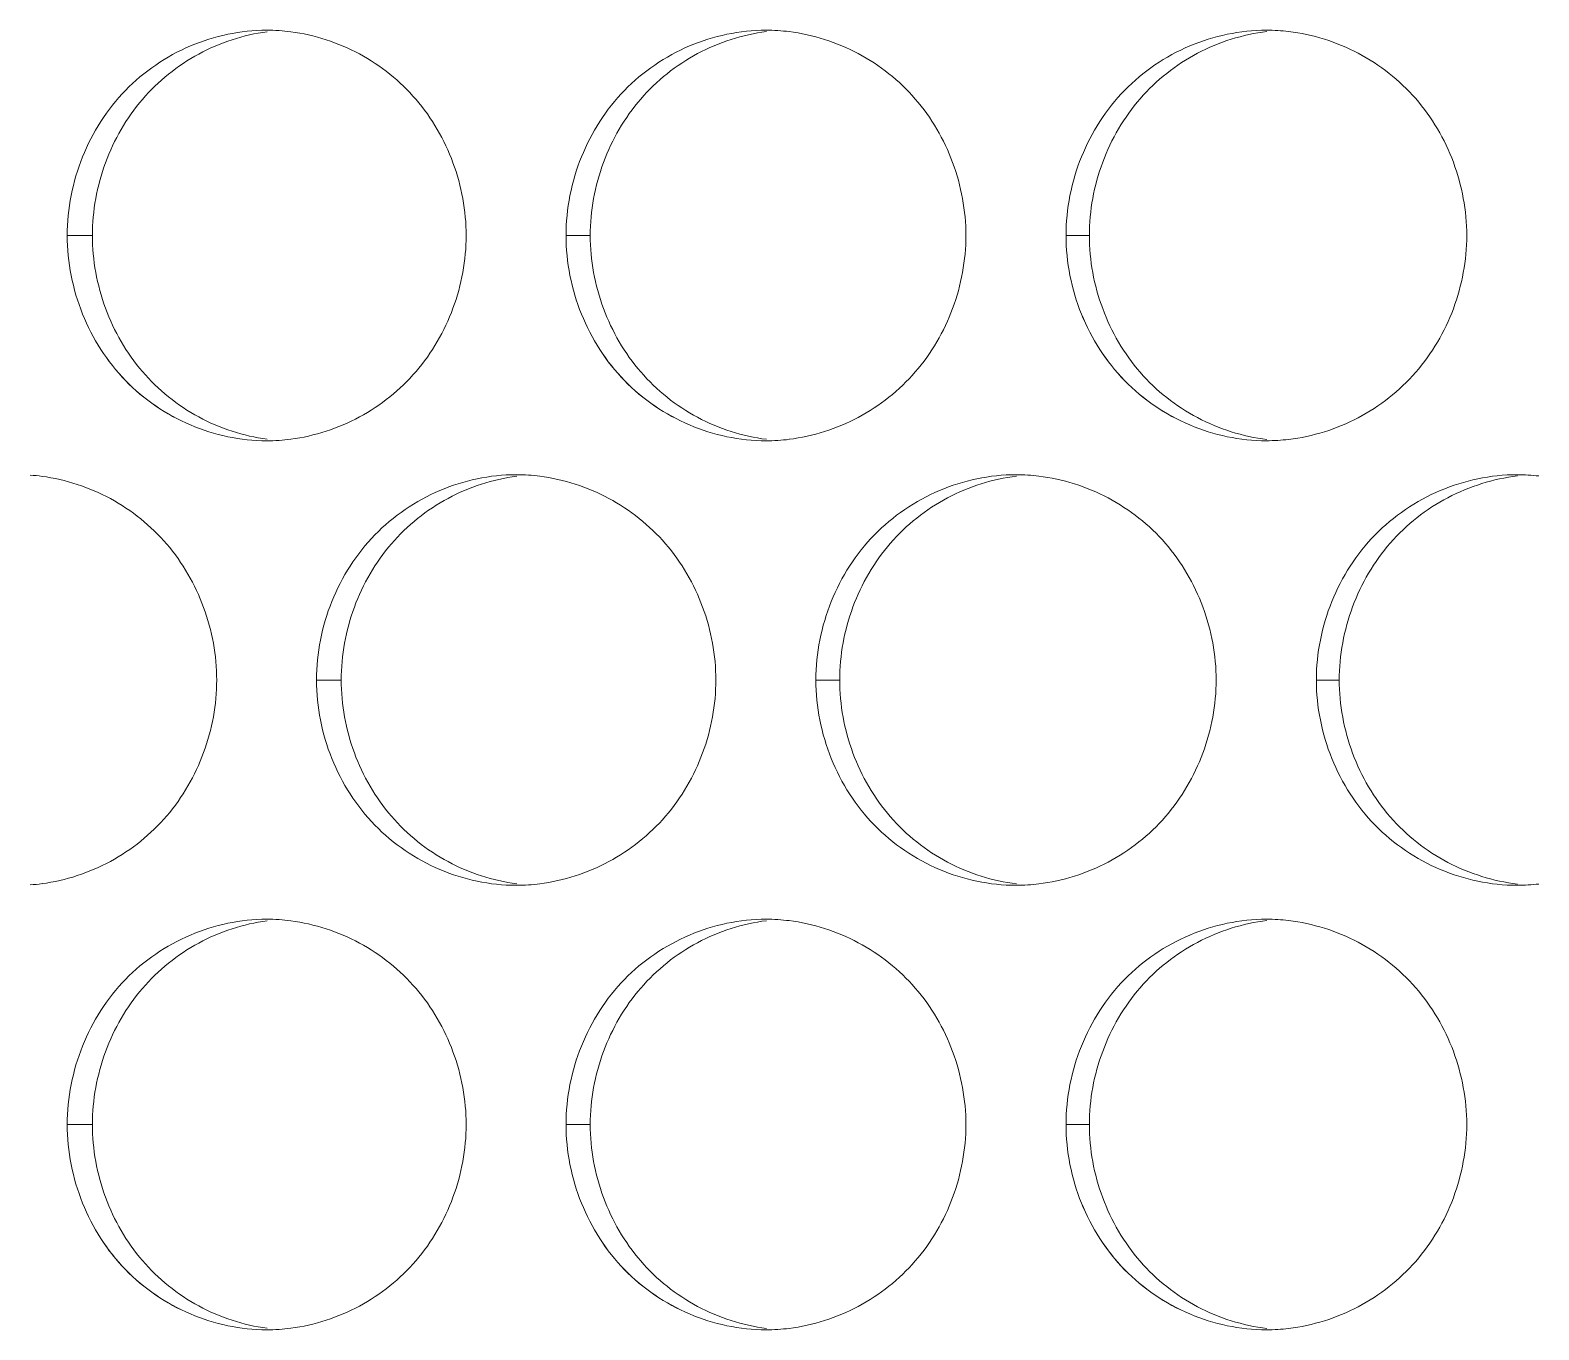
# Model space of a CAD drawing. Header units: millimetres. Extents: x 1177 to 4147, y 93 to 2194.
# Drawn here: x 1615.72 to 1637.77, y 1836.74 to 1855.73 of the extents above; entities that cross this region are included whole.
import ezdxf

# ---------------------------------------------------------------- set-up
doc = ezdxf.new("R2010")
doc.units = ezdxf.units.MM
doc.header["$LTSCALE"] = 0.1
doc.layers.add('标注', color=251, linetype='Continuous', lineweight=9)

msp = doc.modelspace()

# ---------------------------------------------------------------- linework, layer by layer
at = {"layer": '标注'}
for p, q in [((1616.633, 1852.731), (1616.265, 1852.731)), ((1616.633, 1852.731), (1616.265, 1852.731)), ((1623.907, 1852.731), (1623.553, 1852.731)), ((1623.907, 1852.731), (1623.553, 1852.731)), ((1631.199, 1852.731), (1630.858, 1852.731)), ((1631.199, 1852.731), (1630.858, 1852.731)), ((1620.268, 1846.236), (1619.907, 1846.236)), ((1627.551, 1846.236), (1627.203, 1846.236)), ((1634.85, 1846.236), (1634.516, 1846.236)), ((1616.633, 1839.741), (1616.265, 1839.741)), ((1616.633, 1839.741), (1616.265, 1839.741)), ((1623.907, 1839.741), (1623.553, 1839.741)), ((1623.907, 1839.741), (1623.553, 1839.741)), ((1631.199, 1839.741), (1630.858, 1839.741)), ((1631.199, 1839.741), (1630.858, 1839.741))]:
    msp.add_line(p, q, dxfattribs=at)
for centre, radius, start, end in [((1619.177, 1853.024), 2.708, 86.1042, 89.9918), ((1619.177, 1853.024), 2.708, 86.1042, 89.9918), ((1619.173, 1852.963), 2.768, 82.5618, 86.1048), ((1619.173, 1852.963), 2.768, 82.5618, 86.1048), ((1626.472, 1853.013), 2.719, 86.2684, 89.9925), ((1626.472, 1853.013), 2.719, 86.2684, 89.9925), ((1626.469, 1852.954), 2.777, 82.872, 86.269), ((1626.469, 1852.954), 2.777, 82.872, 86.269), ((1633.784, 1853.002), 2.729, 86.4309, 89.9931), ((1633.784, 1853.002), 2.729, 86.4309, 89.9931), ((1633.78, 1852.946), 2.785, 83.1792, 86.4314), ((1633.78, 1852.946), 2.785, 83.1792, 86.4314), ((1619.177, 1852.439), 2.708, 270.0082, 273.8958), ((1619.177, 1852.439), 2.708, 270.0082, 273.8958), ((1619.173, 1852.499), 2.768, 273.8952, 277.4382), ((1619.173, 1852.499), 2.768, 273.8952, 277.4382), ((1626.472, 1852.45), 2.719, 270.0075, 273.7316), ((1626.472, 1852.45), 2.719, 270.0075, 273.7316), ((1626.469, 1852.508), 2.777, 273.731, 277.128), ((1626.469, 1852.508), 2.777, 273.731, 277.128), ((1633.784, 1852.461), 2.729, 270.0069, 273.5691), ((1633.784, 1852.461), 2.729, 270.0069, 273.5691), ((1633.78, 1852.517), 2.785, 273.5686, 276.8208), ((1633.78, 1852.517), 2.785, 273.5686, 276.8208), ((1615.532, 1846.473), 2.763, 82.4057, 86.0221), ((1622.823, 1846.523), 2.713, 86.1865, 89.9921), ((1622.819, 1846.464), 2.773, 82.7173, 86.1871), ((1630.126, 1846.512), 2.724, 86.3499, 89.9928), ((1630.122, 1846.455), 2.781, 83.026, 86.3504), ((1637.445, 1846.502), 2.734, 86.5115, 89.9934), ((1637.442, 1846.447), 2.789, 83.3318, 86.512), ((1615.532, 1845.999), 2.763, 273.9779, 277.5943), ((1622.823, 1845.949), 2.713, 270.0079, 273.8135), ((1622.819, 1846.009), 2.773, 273.8129, 277.2827), ((1630.126, 1845.96), 2.724, 270.0072, 273.6501), ((1630.122, 1846.017), 2.781, 273.6496, 276.974), ((1637.445, 1845.97), 2.734, 270.0066, 273.4885), ((1637.442, 1846.025), 2.789, 273.488, 276.6682), ((1619.177, 1840.033), 2.708, 86.1042, 89.9918), ((1619.177, 1840.033), 2.708, 86.1042, 89.9918), ((1619.173, 1839.973), 2.768, 82.5618, 86.1048), ((1619.173, 1839.973), 2.768, 82.5618, 86.1048), ((1626.472, 1840.022), 2.719, 86.2684, 89.9925), ((1626.472, 1840.022), 2.719, 86.2684, 89.9925), ((1626.469, 1839.964), 2.777, 82.872, 86.269), ((1626.469, 1839.964), 2.777, 82.872, 86.269), ((1633.784, 1840.012), 2.729, 86.4309, 89.9931), ((1633.784, 1840.012), 2.729, 86.4309, 89.9931), ((1633.78, 1839.956), 2.785, 83.1792, 86.4314), ((1633.78, 1839.956), 2.785, 83.1792, 86.4314), ((1619.177, 1839.448), 2.708, 270.0082, 273.8958), ((1619.177, 1839.448), 2.708, 270.0082, 273.8958), ((1619.173, 1839.509), 2.768, 273.8952, 277.4382), ((1619.173, 1839.509), 2.768, 273.8952, 277.4382), ((1626.472, 1839.46), 2.719, 270.0075, 273.7316), ((1626.472, 1839.46), 2.719, 270.0075, 273.7316), ((1626.469, 1839.518), 2.777, 273.731, 277.128), ((1626.469, 1839.518), 2.777, 273.731, 277.128), ((1633.784, 1839.47), 2.729, 270.0069, 273.5691), ((1633.784, 1839.47), 2.729, 270.0069, 273.5691), ((1633.78, 1839.526), 2.785, 273.5686, 276.8208), ((1633.78, 1839.526), 2.785, 273.5686, 276.8208)]:
    msp.add_arc(centre, radius, start, end, dxfattribs=at)
for points, knots in [([(1619.187, 1855.708), (1618.839, 1855.663), (1618.154, 1855.438), (1617.309, 1854.76), (1616.766, 1853.813), (1616.633, 1853.091), (1616.633, 1852.731)], [0, 0, 0, 0, 0.246727, 0.495166, 0.746588, 1, 1, 1, 1]), ([(1619.187, 1855.708), (1618.839, 1855.663), (1618.154, 1855.438), (1617.309, 1854.76), (1616.766, 1853.813), (1616.633, 1853.091), (1616.633, 1852.731)], [0, 0, 0, 0, 0.246727, 0.495166, 0.746588, 1, 1, 1, 1]), ([(1622.094, 1852.731), (1622.094, 1853.091), (1621.96, 1853.813), (1621.415, 1854.76), (1620.567, 1855.439), (1619.88, 1855.663), (1619.532, 1855.708)], [0, 0, 0, 0, 0.253127, 0.504455, 0.753033, 1, 1, 1, 1]), ([(1622.094, 1852.731), (1622.094, 1853.091), (1621.96, 1853.813), (1621.415, 1854.76), (1620.567, 1855.439), (1619.88, 1855.663), (1619.532, 1855.708)], [0, 0, 0, 0, 0.253127, 0.504455, 0.753033, 1, 1, 1, 1]), ([(1626.481, 1855.71), (1626.132, 1855.666), (1625.442, 1855.444), (1624.59, 1854.766), (1624.041, 1853.817), (1623.907, 1853.092), (1623.907, 1852.731)], [0, 0, 0, 0, 0.246977, 0.49551, 0.746818, 1, 1, 1, 1]), ([(1626.481, 1855.71), (1626.132, 1855.666), (1625.442, 1855.444), (1624.59, 1854.766), (1624.041, 1853.817), (1623.907, 1853.092), (1623.907, 1852.731)], [0, 0, 0, 0, 0.246977, 0.49551, 0.746818, 1, 1, 1, 1]), ([(1629.395, 1852.731), (1629.395, 1853.092), (1629.261, 1853.817), (1628.71, 1854.767), (1627.855, 1855.445), (1627.163, 1855.666), (1626.813, 1855.71)], [0, 0, 0, 0, 0.2529, 0.504114, 0.752785, 1, 1, 1, 1]), ([(1629.395, 1852.731), (1629.395, 1853.092), (1629.261, 1853.817), (1628.71, 1854.767), (1627.855, 1855.445), (1627.163, 1855.666), (1626.813, 1855.71)], [0, 0, 0, 0, 0.2529, 0.504114, 0.752785, 1, 1, 1, 1]), ([(1633.793, 1855.712), (1633.441, 1855.669), (1632.746, 1855.45), (1631.887, 1854.772), (1631.334, 1853.821), (1631.199, 1853.094), (1631.199, 1852.731)], [0, 0, 0, 0, 0.247217, 0.495842, 0.747041, 1, 1, 1, 1]), ([(1633.793, 1855.712), (1633.441, 1855.669), (1632.746, 1855.45), (1631.887, 1854.772), (1631.334, 1853.821), (1631.199, 1853.094), (1631.199, 1852.731)], [0, 0, 0, 0, 0.247217, 0.495842, 0.747041, 1, 1, 1, 1]), ([(1636.713, 1852.731), (1636.713, 1853.094), (1636.577, 1853.821), (1636.021, 1854.773), (1635.16, 1855.45), (1634.463, 1855.67), (1634.111, 1855.712)], [0, 0, 0, 0, 0.25268, 0.503786, 0.752547, 1, 1, 1, 1]), ([(1636.713, 1852.731), (1636.713, 1853.094), (1636.577, 1853.821), (1636.021, 1854.773), (1635.16, 1855.45), (1634.463, 1855.67), (1634.111, 1855.712)], [0, 0, 0, 0, 0.25268, 0.503786, 0.752547, 1, 1, 1, 1]), ([(1616.633, 1852.731), (1616.633, 1852.371), (1616.766, 1851.65), (1617.309, 1850.703), (1618.154, 1850.024), (1618.839, 1849.8), (1619.187, 1849.755)], [0, 0, 0, 0, 0.253412, 0.504834, 0.753273, 1, 1, 1, 1]), ([(1616.633, 1852.731), (1616.633, 1852.371), (1616.766, 1851.65), (1617.309, 1850.703), (1618.154, 1850.024), (1618.839, 1849.8), (1619.187, 1849.755)], [0, 0, 0, 0, 0.253412, 0.504834, 0.753273, 1, 1, 1, 1]), ([(1619.532, 1849.754), (1619.88, 1849.8), (1620.567, 1850.024), (1621.415, 1850.702), (1621.96, 1851.649), (1622.094, 1852.371), (1622.094, 1852.731)], [0, 0, 0, 0, 0.246967, 0.495545, 0.746873, 1, 1, 1, 1]), ([(1619.532, 1849.754), (1619.88, 1849.8), (1620.567, 1850.024), (1621.415, 1850.702), (1621.96, 1851.649), (1622.094, 1852.371), (1622.094, 1852.731)], [0, 0, 0, 0, 0.246967, 0.495545, 0.746873, 1, 1, 1, 1]), ([(1623.907, 1852.731), (1623.907, 1852.37), (1624.041, 1851.646), (1624.59, 1850.697), (1625.442, 1850.018), (1626.132, 1849.797), (1626.481, 1849.753)], [0, 0, 0, 0, 0.253182, 0.50449, 0.753023, 1, 1, 1, 1]), ([(1623.907, 1852.731), (1623.907, 1852.37), (1624.041, 1851.646), (1624.59, 1850.697), (1625.442, 1850.018), (1626.132, 1849.797), (1626.481, 1849.753)], [0, 0, 0, 0, 0.253182, 0.50449, 0.753023, 1, 1, 1, 1]), ([(1626.813, 1849.753), (1627.163, 1849.796), (1627.855, 1850.018), (1628.71, 1850.696), (1629.261, 1851.645), (1629.395, 1852.37), (1629.395, 1852.731)], [0, 0, 0, 0, 0.247215, 0.495886, 0.7471, 1, 1, 1, 1]), ([(1626.813, 1849.753), (1627.163, 1849.796), (1627.855, 1850.018), (1628.71, 1850.696), (1629.261, 1851.645), (1629.395, 1852.37), (1629.395, 1852.731)], [0, 0, 0, 0, 0.247215, 0.495886, 0.7471, 1, 1, 1, 1]), ([(1631.199, 1852.731), (1631.199, 1852.369), (1631.334, 1851.642), (1631.887, 1850.69), (1632.746, 1850.013), (1633.441, 1849.793), (1633.793, 1849.751)], [0, 0, 0, 0, 0.252959, 0.504158, 0.752783, 1, 1, 1, 1]), ([(1631.199, 1852.731), (1631.199, 1852.369), (1631.334, 1851.642), (1631.887, 1850.69), (1632.746, 1850.013), (1633.441, 1849.793), (1633.793, 1849.751)], [0, 0, 0, 0, 0.252959, 0.504158, 0.752783, 1, 1, 1, 1]), ([(1634.111, 1849.751), (1634.463, 1849.793), (1635.16, 1850.012), (1636.021, 1850.69), (1636.577, 1851.641), (1636.713, 1852.369), (1636.713, 1852.731)], [0, 0, 0, 0, 0.247453, 0.496214, 0.74732, 1, 1, 1, 1]), ([(1634.111, 1849.751), (1634.463, 1849.793), (1635.16, 1850.012), (1636.021, 1850.69), (1636.577, 1851.641), (1636.713, 1852.369), (1636.713, 1852.731)], [0, 0, 0, 0, 0.247453, 0.496214, 0.74732, 1, 1, 1, 1]), ([(1616.489, 1851.584), (1616.633, 1851.226), (1617.056, 1850.557), (1617.712, 1850.113), (1618.064, 1849.963)], [0, 0, 0, 0, 0.5027, 1, 1, 1, 1]), ([(1623.778, 1851.584), (1623.922, 1851.225), (1624.347, 1850.557), (1625.004, 1850.113), (1625.356, 1849.963)], [0, 0, 0, 0, 0.502476, 1, 1, 1, 1]), ([(1631.083, 1851.584), (1631.228, 1851.225), (1631.654, 1850.556), (1632.312, 1850.113), (1632.665, 1849.963)], [0, 0, 0, 0, 0.502261, 1, 1, 1, 1]), ([(1618.449, 1846.236), (1618.449, 1846.595), (1618.316, 1847.316), (1617.773, 1848.262), (1616.929, 1848.941), (1616.244, 1849.166), (1615.897, 1849.212)], [0, 0, 0, 0, 0.253244, 0.50463, 0.753161, 1, 1, 1, 1]), ([(1622.832, 1849.214), (1622.484, 1849.169), (1621.796, 1848.946), (1620.947, 1848.267), (1620.401, 1847.319), (1620.268, 1846.597), (1620.268, 1846.236)], [0, 0, 0, 0, 0.246854, 0.49534, 0.746704, 1, 1, 1, 1]), ([(1625.742, 1846.236), (1625.742, 1846.597), (1625.608, 1847.32), (1625.06, 1848.268), (1624.209, 1848.946), (1623.52, 1849.169), (1623.17, 1849.214)], [0, 0, 0, 0, 0.253013, 0.504283, 0.752908, 1, 1, 1, 1]), ([(1630.135, 1849.216), (1629.784, 1849.173), (1629.092, 1848.952), (1628.237, 1848.274), (1627.686, 1847.323), (1627.551, 1846.598), (1627.551, 1846.236)], [0, 0, 0, 0, 0.247099, 0.495678, 0.74693, 1, 1, 1, 1]), ([(1633.052, 1846.236), (1633.052, 1846.598), (1632.917, 1847.324), (1632.364, 1848.274), (1631.506, 1848.952), (1630.811, 1849.173), (1630.46, 1849.216)], [0, 0, 0, 0, 0.252789, 0.503949, 0.752665, 1, 1, 1, 1]), ([(1637.454, 1849.217), (1637.101, 1849.176), (1636.404, 1848.957), (1635.542, 1848.28), (1634.986, 1847.327), (1634.85, 1846.599), (1634.85, 1846.236)], [0, 0, 0, 0, 0.247334, 0.496004, 0.747149, 1, 1, 1, 1]), ([(1615.897, 1843.26), (1616.244, 1843.306), (1616.929, 1843.531), (1617.773, 1844.21), (1618.316, 1845.156), (1618.449, 1845.877), (1618.449, 1846.236)], [0, 0, 0, 0, 0.246839, 0.49537, 0.746756, 1, 1, 1, 1]), ([(1620.268, 1846.236), (1620.268, 1845.876), (1620.401, 1845.153), (1620.947, 1844.205), (1621.796, 1843.526), (1622.484, 1843.303), (1622.832, 1843.258)], [0, 0, 0, 0, 0.253296, 0.50466, 0.753146, 1, 1, 1, 1]), ([(1623.17, 1843.258), (1623.52, 1843.303), (1624.209, 1843.526), (1625.06, 1844.204), (1625.608, 1845.152), (1625.742, 1845.876), (1625.742, 1846.236)], [0, 0, 0, 0, 0.247092, 0.495717, 0.746987, 1, 1, 1, 1]), ([(1627.551, 1846.236), (1627.551, 1845.874), (1627.686, 1845.149), (1628.237, 1844.198), (1629.092, 1843.52), (1629.784, 1843.3), (1630.135, 1843.257)], [0, 0, 0, 0, 0.25307, 0.504322, 0.752901, 1, 1, 1, 1]), ([(1630.46, 1843.257), (1630.811, 1843.3), (1631.506, 1843.52), (1632.364, 1844.198), (1632.917, 1845.148), (1633.052, 1845.874), (1633.052, 1846.236)], [0, 0, 0, 0, 0.247335, 0.496051, 0.747211, 1, 1, 1, 1]), ([(1634.85, 1846.236), (1634.85, 1845.873), (1634.986, 1845.145), (1635.542, 1844.192), (1636.404, 1843.515), (1637.101, 1843.296), (1637.454, 1843.255)], [0, 0, 0, 0, 0.252851, 0.503996, 0.752666, 1, 1, 1, 1]), ([(1619.187, 1842.718), (1618.839, 1842.672), (1618.154, 1842.448), (1617.309, 1841.769), (1616.766, 1840.822), (1616.633, 1840.101), (1616.633, 1839.741)], [0, 0, 0, 0, 0.246727, 0.495166, 0.746588, 1, 1, 1, 1]), ([(1619.187, 1842.718), (1618.839, 1842.672), (1618.154, 1842.448), (1617.309, 1841.769), (1616.766, 1840.822), (1616.633, 1840.101), (1616.633, 1839.741)], [0, 0, 0, 0, 0.246727, 0.495166, 0.746588, 1, 1, 1, 1]), ([(1622.094, 1839.741), (1622.094, 1840.101), (1621.96, 1840.823), (1621.415, 1841.77), (1620.567, 1842.448), (1619.88, 1842.672), (1619.532, 1842.718)], [0, 0, 0, 0, 0.253127, 0.504455, 0.753033, 1, 1, 1, 1]), ([(1622.094, 1839.741), (1622.094, 1840.101), (1621.96, 1840.823), (1621.415, 1841.77), (1620.567, 1842.448), (1619.88, 1842.672), (1619.532, 1842.718)], [0, 0, 0, 0, 0.253127, 0.504455, 0.753033, 1, 1, 1, 1]), ([(1626.481, 1842.719), (1626.132, 1842.676), (1625.442, 1842.454), (1624.59, 1841.775), (1624.041, 1840.826), (1623.907, 1840.102), (1623.907, 1839.741)], [0, 0, 0, 0, 0.246977, 0.49551, 0.746818, 1, 1, 1, 1]), ([(1626.481, 1842.719), (1626.132, 1842.676), (1625.442, 1842.454), (1624.59, 1841.775), (1624.041, 1840.826), (1623.907, 1840.102), (1623.907, 1839.741)], [0, 0, 0, 0, 0.246977, 0.49551, 0.746818, 1, 1, 1, 1]), ([(1629.395, 1839.741), (1629.395, 1840.102), (1629.261, 1840.827), (1628.71, 1841.776), (1627.855, 1842.454), (1627.163, 1842.676), (1626.813, 1842.72)], [0, 0, 0, 0, 0.2529, 0.504114, 0.752785, 1, 1, 1, 1]), ([(1629.395, 1839.741), (1629.395, 1840.102), (1629.261, 1840.827), (1628.71, 1841.776), (1627.855, 1842.454), (1627.163, 1842.676), (1626.813, 1842.72)], [0, 0, 0, 0, 0.2529, 0.504114, 0.752785, 1, 1, 1, 1]), ([(1633.793, 1842.721), (1633.441, 1842.679), (1632.746, 1842.459), (1631.887, 1841.782), (1631.334, 1840.83), (1631.199, 1840.103), (1631.199, 1839.741)], [0, 0, 0, 0, 0.247217, 0.495842, 0.747041, 1, 1, 1, 1]), ([(1633.793, 1842.721), (1633.441, 1842.679), (1632.746, 1842.459), (1631.887, 1841.782), (1631.334, 1840.83), (1631.199, 1840.103), (1631.199, 1839.741)], [0, 0, 0, 0, 0.247217, 0.495842, 0.747041, 1, 1, 1, 1]), ([(1636.713, 1839.741), (1636.713, 1840.103), (1636.577, 1840.831), (1636.021, 1841.782), (1635.16, 1842.46), (1634.463, 1842.679), (1634.111, 1842.721)], [0, 0, 0, 0, 0.25268, 0.503786, 0.752547, 1, 1, 1, 1]), ([(1636.713, 1839.741), (1636.713, 1840.103), (1636.577, 1840.831), (1636.021, 1841.782), (1635.16, 1842.46), (1634.463, 1842.679), (1634.111, 1842.721)], [0, 0, 0, 0, 0.25268, 0.503786, 0.752547, 1, 1, 1, 1]), ([(1616.633, 1839.741), (1616.633, 1839.381), (1616.766, 1838.659), (1617.309, 1837.713), (1618.154, 1837.034), (1618.839, 1836.81), (1619.187, 1836.764)], [0, 0, 0, 0, 0.253412, 0.504834, 0.753273, 1, 1, 1, 1]), ([(1616.633, 1839.741), (1616.633, 1839.381), (1616.766, 1838.659), (1617.309, 1837.713), (1618.154, 1837.034), (1618.839, 1836.81), (1619.187, 1836.764)], [0, 0, 0, 0, 0.253412, 0.504834, 0.753273, 1, 1, 1, 1]), ([(1619.532, 1836.764), (1619.88, 1836.809), (1620.567, 1837.033), (1621.415, 1837.712), (1621.96, 1838.659), (1622.094, 1839.381), (1622.094, 1839.741)], [0, 0, 0, 0, 0.246967, 0.495545, 0.746873, 1, 1, 1, 1]), ([(1619.532, 1836.764), (1619.88, 1836.809), (1620.567, 1837.033), (1621.415, 1837.712), (1621.96, 1838.659), (1622.094, 1839.381), (1622.094, 1839.741)], [0, 0, 0, 0, 0.246967, 0.495545, 0.746873, 1, 1, 1, 1]), ([(1623.907, 1839.741), (1623.907, 1839.38), (1624.041, 1838.656), (1624.59, 1837.706), (1625.442, 1837.028), (1626.132, 1836.806), (1626.481, 1836.762)], [0, 0, 0, 0, 0.253182, 0.50449, 0.753023, 1, 1, 1, 1]), ([(1623.907, 1839.741), (1623.907, 1839.38), (1624.041, 1838.656), (1624.59, 1837.706), (1625.442, 1837.028), (1626.132, 1836.806), (1626.481, 1836.762)], [0, 0, 0, 0, 0.253182, 0.50449, 0.753023, 1, 1, 1, 1]), ([(1626.813, 1836.762), (1627.163, 1836.806), (1627.855, 1837.028), (1628.71, 1837.706), (1629.261, 1838.655), (1629.395, 1839.38), (1629.395, 1839.741)], [0, 0, 0, 0, 0.247215, 0.495886, 0.7471, 1, 1, 1, 1]), ([(1626.813, 1836.762), (1627.163, 1836.806), (1627.855, 1837.028), (1628.71, 1837.706), (1629.261, 1838.655), (1629.395, 1839.38), (1629.395, 1839.741)], [0, 0, 0, 0, 0.247215, 0.495886, 0.7471, 1, 1, 1, 1]), ([(1631.199, 1839.741), (1631.199, 1839.379), (1631.334, 1838.652), (1631.887, 1837.7), (1632.746, 1837.022), (1633.441, 1836.803), (1633.793, 1836.761)], [0, 0, 0, 0, 0.252959, 0.504158, 0.752783, 1, 1, 1, 1]), ([(1631.199, 1839.741), (1631.199, 1839.379), (1631.334, 1838.652), (1631.887, 1837.7), (1632.746, 1837.022), (1633.441, 1836.803), (1633.793, 1836.761)], [0, 0, 0, 0, 0.252959, 0.504158, 0.752783, 1, 1, 1, 1]), ([(1634.111, 1836.761), (1634.463, 1836.803), (1635.16, 1837.022), (1636.021, 1837.699), (1636.577, 1838.651), (1636.713, 1839.379), (1636.713, 1839.741)], [0, 0, 0, 0, 0.247453, 0.496214, 0.74732, 1, 1, 1, 1]), ([(1634.111, 1836.761), (1634.463, 1836.803), (1635.16, 1837.022), (1636.021, 1837.699), (1636.577, 1838.651), (1636.713, 1839.379), (1636.713, 1839.741)], [0, 0, 0, 0, 0.247453, 0.496214, 0.74732, 1, 1, 1, 1]), ([(1616.489, 1838.594), (1616.633, 1838.235), (1617.056, 1837.567), (1617.712, 1837.123), (1618.064, 1836.973)], [0, 0, 0, 0, 0.5027, 1, 1, 1, 1]), ([(1623.778, 1838.594), (1623.922, 1838.235), (1624.347, 1837.566), (1625.004, 1837.123), (1625.356, 1836.973)], [0, 0, 0, 0, 0.502476, 1, 1, 1, 1]), ([(1631.083, 1838.594), (1631.228, 1838.235), (1631.654, 1837.566), (1632.312, 1837.123), (1632.665, 1836.973)], [0, 0, 0, 0, 0.502261, 1, 1, 1, 1])]:
    msp.add_open_spline(points, degree=3, knots=knots, dxfattribs=at)
for points in [[(1619.178, 1855.731), (1618.799, 1855.731), (1618.413, 1855.648), (1618.064, 1855.5)], [(1619.178, 1855.731), (1618.799, 1855.731), (1618.413, 1855.648), (1618.064, 1855.5)], [(1626.473, 1855.731), (1626.093, 1855.731), (1625.706, 1855.648), (1625.356, 1855.5)], [(1626.473, 1855.731), (1626.093, 1855.731), (1625.706, 1855.648), (1625.356, 1855.5)], [(1633.784, 1855.731), (1633.403, 1855.731), (1633.016, 1855.648), (1632.665, 1855.5)], [(1633.784, 1855.731), (1633.403, 1855.731), (1633.016, 1855.648), (1632.665, 1855.5)], [(1618.064, 1855.5), (1617.712, 1855.349), (1617.383, 1855.126), (1617.117, 1854.852)], [(1618.064, 1855.5), (1617.712, 1855.349), (1617.383, 1855.126), (1617.117, 1854.852)], [(1625.356, 1855.5), (1625.004, 1855.349), (1624.674, 1855.126), (1624.407, 1854.852)], [(1625.356, 1855.5), (1625.004, 1855.349), (1624.674, 1855.126), (1624.407, 1854.852)], [(1632.665, 1855.5), (1632.312, 1855.35), (1631.982, 1855.126), (1631.714, 1854.852)], [(1632.665, 1855.5), (1632.312, 1855.35), (1631.982, 1855.126), (1631.714, 1854.852)], [(1617.117, 1854.852), (1616.848, 1854.575), (1616.633, 1854.237), (1616.489, 1853.879)], [(1617.117, 1854.852), (1616.848, 1854.575), (1616.633, 1854.237), (1616.489, 1853.879)], [(1624.407, 1854.852), (1624.138, 1854.575), (1623.922, 1854.237), (1623.778, 1853.879)], [(1624.407, 1854.852), (1624.138, 1854.575), (1623.922, 1854.237), (1623.778, 1853.879)], [(1631.714, 1854.852), (1631.444, 1854.575), (1631.228, 1854.237), (1631.083, 1853.879)], [(1631.714, 1854.852), (1631.444, 1854.575), (1631.228, 1854.237), (1631.083, 1853.879)], [(1616.489, 1853.879), (1616.344, 1853.517), (1616.265, 1853.121), (1616.265, 1852.731)], [(1616.489, 1853.879), (1616.344, 1853.517), (1616.265, 1853.121), (1616.265, 1852.731)], [(1623.778, 1853.879), (1623.632, 1853.517), (1623.553, 1853.121), (1623.553, 1852.731)], [(1623.778, 1853.879), (1623.632, 1853.517), (1623.553, 1853.121), (1623.553, 1852.731)], [(1631.083, 1853.879), (1630.937, 1853.517), (1630.858, 1853.121), (1630.858, 1852.731)], [(1631.083, 1853.879), (1630.937, 1853.517), (1630.858, 1853.121), (1630.858, 1852.731)], [(1616.265, 1852.731), (1616.265, 1852.342), (1616.344, 1851.946), (1616.489, 1851.584)], [(1616.265, 1852.731), (1616.265, 1852.342), (1616.344, 1851.946), (1616.489, 1851.584)], [(1623.553, 1852.731), (1623.553, 1852.342), (1623.632, 1851.945), (1623.778, 1851.584)], [(1623.553, 1852.731), (1623.553, 1852.342), (1623.632, 1851.945), (1623.778, 1851.584)], [(1630.858, 1852.731), (1630.858, 1852.342), (1630.937, 1851.945), (1631.083, 1851.584)], [(1630.858, 1852.731), (1630.858, 1852.342), (1630.937, 1851.945), (1631.083, 1851.584)], [(1616.489, 1851.584), (1616.633, 1851.226), (1616.848, 1850.888), (1617.117, 1850.611)], [(1623.778, 1851.584), (1623.922, 1851.226), (1624.138, 1850.888), (1624.407, 1850.611)], [(1631.083, 1851.584), (1631.228, 1851.226), (1631.444, 1850.887), (1631.714, 1850.611)], [(1617.117, 1850.611), (1617.383, 1850.336), (1617.712, 1850.113), (1618.064, 1849.963)], [(1624.407, 1850.611), (1624.674, 1850.336), (1625.004, 1850.113), (1625.356, 1849.963)], [(1631.714, 1850.611), (1631.982, 1850.336), (1632.312, 1850.113), (1632.665, 1849.963)], [(1618.064, 1849.963), (1618.413, 1849.814), (1618.799, 1849.731), (1619.178, 1849.731)], [(1618.064, 1849.963), (1618.413, 1849.814), (1618.799, 1849.731), (1619.178, 1849.731)], [(1625.356, 1849.963), (1625.706, 1849.814), (1626.093, 1849.731), (1626.473, 1849.731)], [(1625.356, 1849.963), (1625.706, 1849.814), (1626.093, 1849.731), (1626.473, 1849.731)], [(1632.665, 1849.963), (1633.016, 1849.814), (1633.403, 1849.731), (1633.784, 1849.731)], [(1632.665, 1849.963), (1633.016, 1849.814), (1633.403, 1849.731), (1633.784, 1849.731)], [(1622.823, 1849.236), (1622.443, 1849.236), (1622.057, 1849.153), (1621.708, 1849.004)], [(1630.126, 1849.236), (1629.746, 1849.236), (1629.359, 1849.153), (1629.009, 1849.004)], [(1637.446, 1849.236), (1637.064, 1849.236), (1636.677, 1849.153), (1636.326, 1849.004)], [(1621.708, 1849.004), (1621.356, 1848.854), (1621.027, 1848.631), (1620.76, 1848.357)], [(1629.009, 1849.004), (1628.656, 1848.854), (1628.326, 1848.631), (1628.058, 1848.357)], [(1636.326, 1849.004), (1635.972, 1848.854), (1635.641, 1848.631), (1635.373, 1848.357)], [(1620.76, 1848.357), (1620.491, 1848.08), (1620.276, 1847.742), (1620.131, 1847.383)], [(1628.058, 1848.357), (1627.789, 1848.08), (1627.573, 1847.742), (1627.429, 1847.383)], [(1635.373, 1848.357), (1635.103, 1848.08), (1634.887, 1847.742), (1634.742, 1847.383)], [(1620.131, 1847.383), (1619.986, 1847.022), (1619.907, 1846.626), (1619.907, 1846.236)], [(1627.429, 1847.383), (1627.283, 1847.022), (1627.203, 1846.626), (1627.203, 1846.236)], [(1634.742, 1847.383), (1634.596, 1847.022), (1634.516, 1846.626), (1634.516, 1846.236)], [(1619.907, 1846.236), (1619.907, 1845.846), (1619.986, 1845.45), (1620.131, 1845.089)], [(1627.203, 1846.236), (1627.203, 1845.846), (1627.283, 1845.45), (1627.429, 1845.089)], [(1634.516, 1846.236), (1634.516, 1845.846), (1634.596, 1845.45), (1634.742, 1845.089)], [(1620.131, 1845.089), (1620.276, 1844.731), (1620.491, 1844.392), (1620.76, 1844.115)], [(1627.429, 1845.089), (1627.573, 1844.73), (1627.789, 1844.392), (1628.058, 1844.115)], [(1634.742, 1845.089), (1634.887, 1844.73), (1635.103, 1844.392), (1635.373, 1844.115)], [(1620.76, 1844.115), (1621.027, 1843.841), (1621.356, 1843.618), (1621.708, 1843.468)], [(1628.058, 1844.115), (1628.326, 1843.841), (1628.656, 1843.618), (1629.009, 1843.468)], [(1635.373, 1844.115), (1635.641, 1843.841), (1635.972, 1843.618), (1636.326, 1843.468)], [(1621.708, 1843.468), (1622.057, 1843.319), (1622.443, 1843.236), (1622.823, 1843.236)], [(1629.009, 1843.468), (1629.359, 1843.319), (1629.746, 1843.236), (1630.126, 1843.236)], [(1636.326, 1843.468), (1636.677, 1843.319), (1637.064, 1843.236), (1637.446, 1843.236)], [(1619.178, 1842.741), (1618.799, 1842.741), (1618.413, 1842.658), (1618.064, 1842.509)], [(1619.178, 1842.741), (1618.799, 1842.741), (1618.413, 1842.658), (1618.064, 1842.509)], [(1626.473, 1842.741), (1626.093, 1842.741), (1625.706, 1842.658), (1625.356, 1842.509)], [(1626.473, 1842.741), (1626.093, 1842.741), (1625.706, 1842.658), (1625.356, 1842.509)], [(1633.784, 1842.741), (1633.403, 1842.741), (1633.016, 1842.658), (1632.665, 1842.509)], [(1633.784, 1842.741), (1633.403, 1842.741), (1633.016, 1842.658), (1632.665, 1842.509)], [(1618.064, 1842.509), (1617.712, 1842.359), (1617.383, 1842.136), (1617.117, 1841.862)], [(1618.064, 1842.509), (1617.712, 1842.359), (1617.383, 1842.136), (1617.117, 1841.862)], [(1625.356, 1842.509), (1625.004, 1842.359), (1624.674, 1842.136), (1624.407, 1841.862)], [(1625.356, 1842.509), (1625.004, 1842.359), (1624.674, 1842.136), (1624.407, 1841.862)], [(1632.665, 1842.509), (1632.312, 1842.359), (1631.982, 1842.136), (1631.714, 1841.862)], [(1632.665, 1842.509), (1632.312, 1842.359), (1631.982, 1842.136), (1631.714, 1841.862)], [(1617.117, 1841.862), (1616.848, 1841.585), (1616.633, 1841.246), (1616.489, 1840.888)], [(1617.117, 1841.862), (1616.848, 1841.585), (1616.633, 1841.246), (1616.489, 1840.888)], [(1624.407, 1841.862), (1624.138, 1841.585), (1623.922, 1841.246), (1623.778, 1840.888)], [(1624.407, 1841.862), (1624.138, 1841.585), (1623.922, 1841.246), (1623.778, 1840.888)], [(1631.714, 1841.862), (1631.444, 1841.585), (1631.228, 1841.247), (1631.083, 1840.888)], [(1631.714, 1841.862), (1631.444, 1841.585), (1631.228, 1841.247), (1631.083, 1840.888)], [(1616.489, 1840.888), (1616.344, 1840.527), (1616.265, 1840.131), (1616.265, 1839.741)], [(1616.489, 1840.888), (1616.344, 1840.527), (1616.265, 1840.131), (1616.265, 1839.741)], [(1623.778, 1840.888), (1623.632, 1840.527), (1623.553, 1840.131), (1623.553, 1839.741)], [(1623.778, 1840.888), (1623.632, 1840.527), (1623.553, 1840.131), (1623.553, 1839.741)], [(1631.083, 1840.888), (1630.937, 1840.527), (1630.858, 1840.131), (1630.858, 1839.741)], [(1631.083, 1840.888), (1630.937, 1840.527), (1630.858, 1840.131), (1630.858, 1839.741)], [(1616.265, 1839.741), (1616.265, 1839.351), (1616.344, 1838.955), (1616.489, 1838.594)], [(1616.265, 1839.741), (1616.265, 1839.351), (1616.344, 1838.955), (1616.489, 1838.594)], [(1623.553, 1839.741), (1623.553, 1839.351), (1623.632, 1838.955), (1623.778, 1838.594)], [(1623.553, 1839.741), (1623.553, 1839.351), (1623.632, 1838.955), (1623.778, 1838.594)], [(1630.858, 1839.741), (1630.858, 1839.351), (1630.937, 1838.955), (1631.083, 1838.594)], [(1630.858, 1839.741), (1630.858, 1839.351), (1630.937, 1838.955), (1631.083, 1838.594)], [(1616.489, 1838.594), (1616.633, 1838.235), (1616.848, 1837.897), (1617.117, 1837.62)], [(1623.778, 1838.594), (1623.922, 1838.235), (1624.138, 1837.897), (1624.407, 1837.62)], [(1631.083, 1838.594), (1631.228, 1838.235), (1631.444, 1837.897), (1631.714, 1837.62)], [(1617.117, 1837.62), (1617.383, 1837.346), (1617.712, 1837.123), (1618.064, 1836.973)], [(1624.407, 1837.62), (1624.674, 1837.346), (1625.004, 1837.123), (1625.356, 1836.973)], [(1631.714, 1837.62), (1631.982, 1837.346), (1632.312, 1837.123), (1632.665, 1836.973)], [(1618.064, 1836.973), (1618.413, 1836.824), (1618.799, 1836.741), (1619.178, 1836.741)], [(1618.064, 1836.973), (1618.413, 1836.824), (1618.799, 1836.741), (1619.178, 1836.741)], [(1625.356, 1836.973), (1625.706, 1836.824), (1626.093, 1836.741), (1626.473, 1836.741)], [(1625.356, 1836.973), (1625.706, 1836.824), (1626.093, 1836.741), (1626.473, 1836.741)], [(1632.665, 1836.973), (1633.016, 1836.824), (1633.403, 1836.741), (1633.784, 1836.741)], [(1632.665, 1836.973), (1633.016, 1836.824), (1633.403, 1836.741), (1633.784, 1836.741)]]:
    msp.add_open_spline(points, degree=3, dxfattribs=at)

doc.saveas('drawing.dxf')
